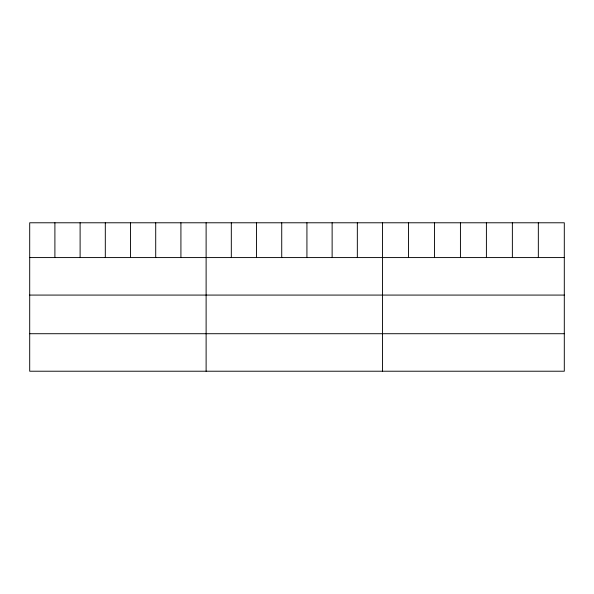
<?xml version="1.0" encoding="UTF-8"?>
<svg xmlns="http://www.w3.org/2000/svg" width="594" height="594" viewBox="0 0 594 594"><rect width="100%" height="100%" fill="white"/><g stroke="black" fill="none" stroke-linecap="round" stroke-linejoin="round"><path stroke-width="0.89" d="M564.3 257.573L564.3 371.22L29.7 371.22L29.7 222.78L564.3 222.78L564.3 257.573L29.7 257.573M29.7 295.077L564.3 295.077M29.7 333.717L564.3 333.717M538.335 222.78L538.335 257.573M512.37 222.78L512.37 257.573M486.404 222.78L486.404 257.573M460.432 222.78L460.432 257.573M434.466 222.78L434.466 257.573M408.501 222.78L408.501 257.573M382.536 222.78L382.536 371.22M357.336 222.78L357.336 257.573M332.128 222.78L332.128 257.573M306.927 222.78L306.927 257.573M281.727 222.78L281.727 257.573M256.526 222.78L256.526 257.573M231.318 222.78L231.318 257.573M206.118 222.78L206.118 371.22M180.918 222.78L180.918 257.573M155.71 222.78L155.71 257.573M130.509 222.78L130.509 257.573M105.309 222.78L105.309 257.573M80.108 222.78L80.108 257.573M54.9 222.78L54.9 257.573"/></g></svg>
